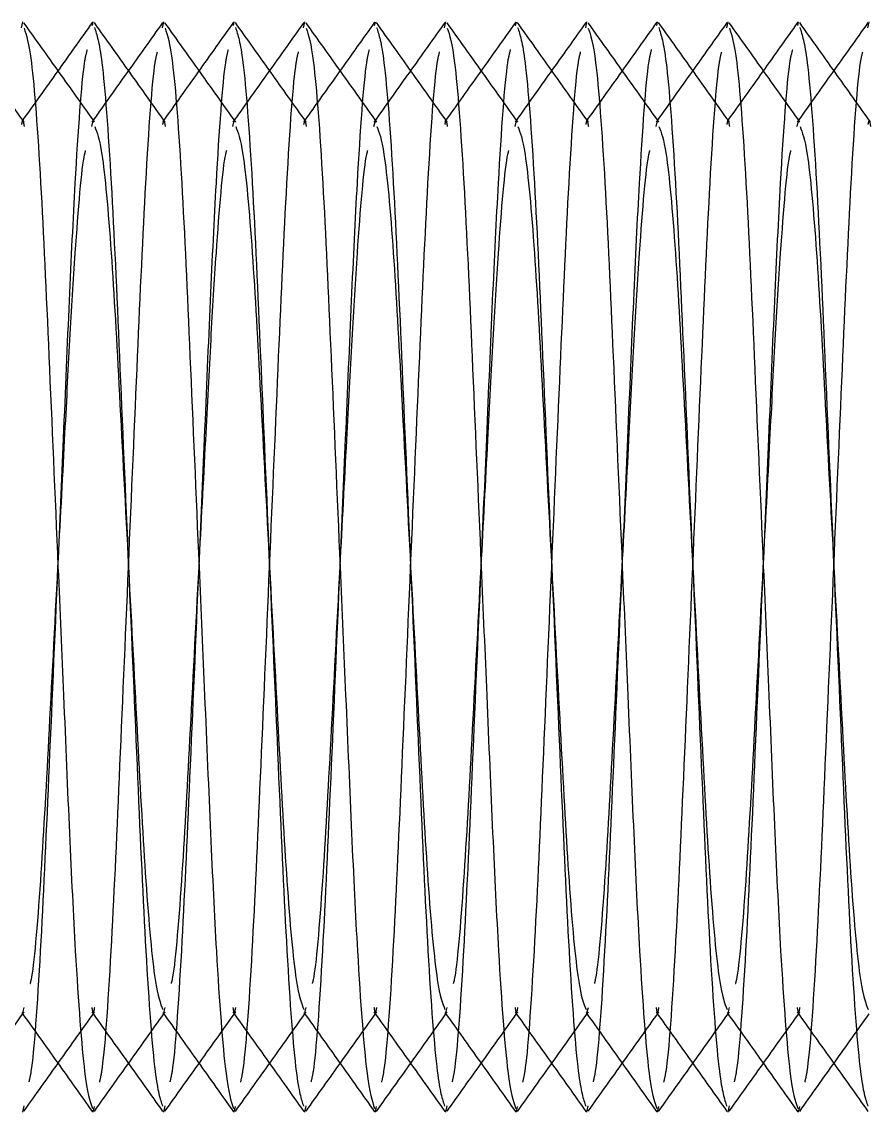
# Model space of a CAD drawing. Header units: metres. Extents: x 0 to 21025, y 0 to 14850.
# Drawn here: x 2326.36 to 2338.36, y 13176.95 to 13192.41 of the extents above; entities that cross this region are included whole.
import ezdxf

# ---------------------------------------------------------------- set-up
doc = ezdxf.new("R2010")
doc.units = ezdxf.units.M
doc.header["$LTSCALE"] = 25
doc.linetypes.add('HIDDEN2', pattern=[4.7625, 3.175, -1.5875])
doc.layers.add('SL4', color=4, linetype='Continuous')
doc.layers.add('ST1', color=7, linetype='HIDDEN2')

msp = doc.modelspace()

# ---------------------------------------------------------------- linework, layer by layer
at = {"layer": 'SL4'}
for p, q in [((2326.352, 13192.324), (2326.37, 13192.409)), ((2328.352, 13192.324), (2328.37, 13192.409)), ((2330.352, 13192.324), (2330.37, 13192.409)), ((2332.352, 13192.324), (2332.37, 13192.409)), ((2334.352, 13192.324), (2334.37, 13192.409)), ((2336.352, 13192.324), (2336.37, 13192.409)), ((2338.352, 13192.324), (2338.37, 13192.409)), ((2327.37, 13176.954), (2327.387, 13177.035)), ((2329.37, 13176.954), (2329.387, 13177.035)), ((2331.37, 13176.954), (2331.387, 13177.035)), ((2333.37, 13176.954), (2333.387, 13177.035)), ((2335.37, 13176.954), (2335.387, 13177.035)), ((2337.37, 13176.954), (2337.387, 13177.035))]:
    msp.add_line(p, q, dxfattribs=at)
for points, knots in [([(2327.39, 13190.988), (2327.223, 13191.223), (2326.889, 13191.692), (2326.554, 13192.161), (2326.387, 13192.395)], [0, 0, 0, 0, 0.49997, 1, 1, 1, 1]), ([(2326.389, 13192.32), (2326.423, 13192.218), (2326.498, 13191.992), (2326.627, 13190.27), (2326.74, 13187.721), (2326.853, 13185.083), (2326.954, 13182.757), (2327.033, 13180.862), (2327.127, 13178.922), (2327.246, 13177.34), (2327.323, 13177.113), (2327.359, 13177.006)], [0, 0, 0, 0, 0.108328, 0.239496, 0.365485, 0.495517, 0.57381, 0.663359, 0.752437, 0.883605, 1, 1, 1, 1]), ([(2328.354, 13192.397), (2328.187, 13192.162), (2327.859, 13191.702), (2327.531, 13191.241), (2327.37, 13191.016)], [0, 0, 0, 0, 0.510193, 1, 1, 1, 1]), ([(2329.39, 13190.988), (2329.223, 13191.223), (2328.889, 13191.692), (2328.554, 13192.161), (2328.387, 13192.395)], [0, 0, 0, 0, 0.49997, 1, 1, 1, 1]), ([(2328.389, 13192.32), (2328.423, 13192.218), (2328.498, 13191.992), (2328.627, 13190.27), (2328.74, 13187.721), (2328.853, 13185.083), (2328.954, 13182.757), (2329.033, 13180.862), (2329.127, 13178.922), (2329.246, 13177.34), (2329.323, 13177.113), (2329.359, 13177.006)], [0, 0, 0, 0, 0.108328, 0.239496, 0.365485, 0.495517, 0.57381, 0.663359, 0.752437, 0.883605, 1, 1, 1, 1]), ([(2330.354, 13192.397), (2330.187, 13192.162), (2329.859, 13191.702), (2329.531, 13191.241), (2329.37, 13191.016)], [0, 0, 0, 0, 0.510193, 1, 1, 1, 1]), ([(2331.39, 13190.988), (2331.223, 13191.223), (2330.889, 13191.692), (2330.554, 13192.161), (2330.387, 13192.395)], [0, 0, 0, 0, 0.49997, 1, 1, 1, 1]), ([(2330.389, 13192.32), (2330.423, 13192.218), (2330.498, 13191.992), (2330.627, 13190.27), (2330.74, 13187.721), (2330.853, 13185.083), (2330.954, 13182.757), (2331.033, 13180.862), (2331.127, 13178.922), (2331.246, 13177.34), (2331.323, 13177.113), (2331.359, 13177.006)], [0, 0, 0, 0, 0.108328, 0.239496, 0.365485, 0.495517, 0.57381, 0.663359, 0.752437, 0.883605, 1, 1, 1, 1]), ([(2332.354, 13192.397), (2332.187, 13192.162), (2331.859, 13191.702), (2331.531, 13191.241), (2331.37, 13191.016)], [0, 0, 0, 0, 0.510193, 1, 1, 1, 1]), ([(2333.39, 13190.988), (2333.223, 13191.223), (2332.889, 13191.692), (2332.554, 13192.161), (2332.387, 13192.395)], [0, 0, 0, 0, 0.49997, 1, 1, 1, 1]), ([(2332.389, 13192.32), (2332.423, 13192.218), (2332.498, 13191.992), (2332.627, 13190.27), (2332.74, 13187.721), (2332.853, 13185.083), (2332.954, 13182.757), (2333.033, 13180.862), (2333.127, 13178.922), (2333.246, 13177.34), (2333.323, 13177.113), (2333.359, 13177.006)], [0, 0, 0, 0, 0.108328, 0.239496, 0.365485, 0.495517, 0.57381, 0.663359, 0.752437, 0.883605, 1, 1, 1, 1]), ([(2334.354, 13192.397), (2334.187, 13192.162), (2333.859, 13191.702), (2333.531, 13191.241), (2333.37, 13191.016)], [0, 0, 0, 0, 0.5101931, 1, 1, 1, 1]), ([(2335.39, 13190.988), (2335.223, 13191.223), (2334.889, 13191.692), (2334.554, 13192.161), (2334.387, 13192.395)], [0, 0, 0, 0, 0.49997, 1, 1, 1, 1]), ([(2334.389, 13192.32), (2334.423, 13192.218), (2334.498, 13191.992), (2334.627, 13190.27), (2334.74, 13187.721), (2334.853, 13185.083), (2334.954, 13182.757), (2335.033, 13180.862), (2335.127, 13178.922), (2335.246, 13177.34), (2335.323, 13177.113), (2335.359, 13177.006)], [0, 0, 0, 0, 0.108328, 0.239496, 0.365485, 0.495517, 0.57381, 0.663359, 0.752437, 0.883605, 1, 1, 1, 1]), ([(2336.354, 13192.397), (2336.187, 13192.162), (2335.859, 13191.702), (2335.531, 13191.241), (2335.37, 13191.016)], [0, 0, 0, 0, 0.510193, 1, 1, 1, 1]), ([(2337.39, 13190.988), (2337.223, 13191.223), (2336.889, 13191.692), (2336.554, 13192.161), (2336.387, 13192.395)], [0, 0, 0, 0, 0.49997, 1, 1, 1, 1]), ([(2336.389, 13192.32), (2336.423, 13192.218), (2336.498, 13191.992), (2336.627, 13190.27), (2336.74, 13187.721), (2336.853, 13185.083), (2336.954, 13182.757), (2337.033, 13180.862), (2337.127, 13178.922), (2337.246, 13177.34), (2337.323, 13177.113), (2337.359, 13177.006)], [0, 0, 0, 0, 0.108328, 0.239496, 0.365485, 0.495517, 0.57381, 0.663359, 0.752437, 0.883605, 1, 1, 1, 1]), ([(2338.354, 13192.397), (2338.187, 13192.162), (2337.859, 13191.702), (2337.531, 13191.241), (2337.37, 13191.016)], [0, 0, 0, 0, 0.510193, 1, 1, 1, 1]), ([(2327.391, 13190.923), (2327.424, 13190.841), (2327.498, 13190.656), (2327.627, 13189.253), (2327.74, 13187.167), (2327.87, 13184.681), (2328.001, 13182.196), (2328.113, 13180.107), (2328.245, 13178.683), (2328.322, 13178.497), (2328.357, 13178.41)], [0, 0, 0, 0, 0.106972, 0.238781, 0.365377, 0.496042, 0.626708, 0.753304, 0.885113, 1, 1, 1, 1]), ([(2329.391, 13190.923), (2329.424, 13190.841), (2329.498, 13190.656), (2329.627, 13189.253), (2329.74, 13187.167), (2329.87, 13184.681), (2330.001, 13182.196), (2330.113, 13180.107), (2330.245, 13178.683), (2330.322, 13178.497), (2330.357, 13178.41)], [0, 0, 0, 0, 0.106972, 0.238781, 0.365377, 0.496042, 0.626708, 0.753304, 0.885113, 1, 1, 1, 1]), ([(2331.391, 13190.923), (2331.424, 13190.841), (2331.498, 13190.656), (2331.627, 13189.253), (2331.74, 13187.167), (2331.87, 13184.681), (2332.001, 13182.196), (2332.113, 13180.107), (2332.245, 13178.683), (2332.322, 13178.497), (2332.357, 13178.41)], [0, 0, 0, 0, 0.106972, 0.238781, 0.365377, 0.496042, 0.626708, 0.753304, 0.885113, 1, 1, 1, 1]), ([(2333.391, 13190.923), (2333.424, 13190.841), (2333.498, 13190.656), (2333.627, 13189.253), (2333.74, 13187.167), (2333.87, 13184.681), (2334.001, 13182.196), (2334.113, 13180.107), (2334.245, 13178.683), (2334.322, 13178.497), (2334.357, 13178.41)], [0, 0, 0, 0, 0.106972, 0.238781, 0.365377, 0.496042, 0.626708, 0.753304, 0.885113, 1, 1, 1, 1]), ([(2335.391, 13190.923), (2335.424, 13190.841), (2335.498, 13190.656), (2335.627, 13189.253), (2335.74, 13187.167), (2335.87, 13184.681), (2336.001, 13182.196), (2336.113, 13180.107), (2336.245, 13178.683), (2336.322, 13178.497), (2336.357, 13178.41)], [0, 0, 0, 0, 0.106972, 0.238781, 0.365377, 0.496042, 0.626708, 0.753304, 0.885113, 1, 1, 1, 1]), ([(2337.391, 13190.923), (2337.424, 13190.841), (2337.498, 13190.656), (2337.627, 13189.253), (2337.74, 13187.167), (2337.87, 13184.681), (2338.001, 13182.196), (2338.113, 13180.107), (2338.245, 13178.683), (2338.322, 13178.497), (2338.357, 13178.41)], [0, 0, 0, 0, 0.106972, 0.238781, 0.365377, 0.496042, 0.626708, 0.753304, 0.885113, 1, 1, 1, 1]), ([(2326.357, 13178.366), (2326.525, 13178.131), (2326.859, 13177.662), (2327.193, 13177.193), (2327.36, 13176.958)], [0, 0, 0, 0, 0.499965, 1, 1, 1, 1]), ([(2328.357, 13178.366), (2328.525, 13178.131), (2328.859, 13177.662), (2329.193, 13177.193), (2329.36, 13176.958)], [0, 0, 0, 0, 0.499965, 1, 1, 1, 1]), ([(2330.357, 13178.366), (2330.525, 13178.131), (2330.859, 13177.662), (2331.193, 13177.193), (2331.36, 13176.958)], [0, 0, 0, 0, 0.499965, 1, 1, 1, 1]), ([(2332.357, 13178.366), (2332.525, 13178.131), (2332.859, 13177.662), (2333.193, 13177.193), (2333.36, 13176.958)], [0, 0, 0, 0, 0.499965, 1, 1, 1, 1]), ([(2334.357, 13178.366), (2334.525, 13178.131), (2334.859, 13177.662), (2335.193, 13177.193), (2335.36, 13176.958)], [0, 0, 0, 0, 0.4999648, 1, 1, 1, 1]), ([(2336.357, 13178.366), (2336.525, 13178.131), (2336.859, 13177.662), (2337.193, 13177.193), (2337.36, 13176.958)], [0, 0, 0, 0, 0.499965, 1, 1, 1, 1]), ([(2325.386, 13176.965), (2325.553, 13177.2), (2325.881, 13177.661), (2326.21, 13178.121), (2326.371, 13178.347)], [0, 0, 0, 0, 0.5096866, 1, 1, 1, 1]), ([(2327.386, 13176.965), (2327.553, 13177.2), (2327.881, 13177.661), (2328.21, 13178.121), (2328.371, 13178.347)], [0, 0, 0, 0, 0.5096866, 1, 1, 1, 1]), ([(2329.386, 13176.965), (2329.553, 13177.2), (2329.881, 13177.661), (2330.21, 13178.121), (2330.371, 13178.347)], [0, 0, 0, 0, 0.509687, 1, 1, 1, 1]), ([(2331.386, 13176.965), (2331.553, 13177.2), (2331.881, 13177.661), (2332.21, 13178.121), (2332.371, 13178.347)], [0, 0, 0, 0, 0.509687, 1, 1, 1, 1]), ([(2333.386, 13176.965), (2333.553, 13177.2), (2333.881, 13177.661), (2334.21, 13178.121), (2334.371, 13178.347)], [0, 0, 0, 0, 0.509687, 1, 1, 1, 1]), ([(2335.386, 13176.965), (2335.553, 13177.2), (2335.881, 13177.661), (2336.21, 13178.121), (2336.371, 13178.347)], [0, 0, 0, 0, 0.509687, 1, 1, 1, 1]), ([(2337.386, 13176.965), (2337.553, 13177.2), (2337.881, 13177.661), (2338.21, 13178.121), (2338.371, 13178.347)], [0, 0, 0, 0, 0.509687, 1, 1, 1, 1])]:
    msp.add_open_spline(points, degree=3, knots=knots, dxfattribs=at)
at = {"layer": 'ST1'}
for p, q in [((2327.359, 13192.357), (2327.37, 13192.409)), ((2329.359, 13192.357), (2329.37, 13192.409)), ((2331.359, 13192.357), (2331.37, 13192.409)), ((2333.359, 13192.357), (2333.37, 13192.409)), ((2335.359, 13192.357), (2335.37, 13192.409)), ((2337.359, 13192.357), (2337.37, 13192.409)), ((2327.37, 13191.016), (2327.35, 13190.988)), ((2327.35, 13190.923), (2327.37, 13191.003)), ((2329.37, 13191.016), (2329.35, 13190.988)), ((2329.35, 13190.923), (2329.37, 13191.003)), ((2331.37, 13191.016), (2331.35, 13190.988)), ((2331.35, 13190.923), (2331.37, 13191.003)), ((2333.37, 13191.016), (2333.35, 13190.988)), ((2333.35, 13190.923), (2333.37, 13191.003)), ((2335.37, 13191.016), (2335.35, 13190.988)), ((2335.35, 13190.923), (2335.37, 13191.003)), ((2337.37, 13191.016), (2337.35, 13190.988)), ((2337.35, 13190.923), (2337.37, 13191.003)), ((2326.37, 13178.36), (2326.39, 13178.438)), ((2326.371, 13178.347), (2326.39, 13178.374)), ((2328.37, 13178.36), (2328.39, 13178.438)), ((2328.371, 13178.347), (2328.39, 13178.374)), ((2330.37, 13178.36), (2330.39, 13178.438)), ((2330.371, 13178.347), (2330.39, 13178.374)), ((2332.37, 13178.36), (2332.39, 13178.438)), ((2332.371, 13178.347), (2332.39, 13178.374)), ((2334.37, 13178.36), (2334.39, 13178.438)), ((2334.371, 13178.347), (2334.39, 13178.374)), ((2336.37, 13178.36), (2336.39, 13178.438)), ((2336.371, 13178.347), (2336.39, 13178.374)), ((2326.37, 13176.954), (2326.389, 13177.042)), ((2328.37, 13176.954), (2328.389, 13177.042)), ((2330.37, 13176.954), (2330.389, 13177.042)), ((2332.37, 13176.954), (2332.389, 13177.042)), ((2334.37, 13176.954), (2334.389, 13177.042)), ((2336.37, 13176.954), (2336.389, 13177.042))]:
    msp.add_line(p, q, dxfattribs=at)
for points, knots in [([(2326.39, 13190.989), (2326.222, 13191.223), (2325.888, 13191.693), (2325.553, 13192.163), (2325.386, 13192.397)], [0, 0, 0, 0, 0.499937, 1, 1, 1, 1]), ([(2327.36, 13192.404), (2327.193, 13192.169), (2326.859, 13191.7), (2326.525, 13191.231), (2326.357, 13190.997)], [0, 0, 0, 0, 0.5000352, 1, 1, 1, 1]), ([(2328.39, 13190.989), (2328.222, 13191.223), (2327.888, 13191.693), (2327.553, 13192.163), (2327.386, 13192.397)], [0, 0, 0, 0, 0.499937, 1, 1, 1, 1]), ([(2327.387, 13192.327), (2327.422, 13192.224), (2327.497, 13191.997), (2327.627, 13190.271), (2327.74, 13187.719), (2327.87, 13184.681), (2328.001, 13181.643), (2328.113, 13179.092), (2328.243, 13177.367), (2328.318, 13177.141), (2328.352, 13177.038)], [0, 0, 0, 0, 0.1105714, 0.242596, 0.3694081, 0.5002899, 0.6311716, 0.7579837, 0.8900083, 1, 1, 1, 1]), ([(2329.36, 13192.404), (2329.193, 13192.169), (2328.859, 13191.7), (2328.525, 13191.231), (2328.357, 13190.997)], [0, 0, 0, 0, 0.500035, 1, 1, 1, 1]), ([(2330.39, 13190.989), (2330.222, 13191.223), (2329.888, 13191.693), (2329.553, 13192.163), (2329.386, 13192.397)], [0, 0, 0, 0, 0.499937, 1, 1, 1, 1]), ([(2329.387, 13192.327), (2329.422, 13192.224), (2329.497, 13191.997), (2329.627, 13190.271), (2329.74, 13187.719), (2329.87, 13184.681), (2330.001, 13181.643), (2330.113, 13179.092), (2330.243, 13177.367), (2330.318, 13177.141), (2330.352, 13177.038)], [0, 0, 0, 0, 0.1105714, 0.242596, 0.3694081, 0.5002899, 0.6311716, 0.7579837, 0.8900083, 1, 1, 1, 1]), ([(2331.36, 13192.404), (2331.193, 13192.169), (2330.859, 13191.7), (2330.525, 13191.231), (2330.357, 13190.997)], [0, 0, 0, 0, 0.5000352, 1, 1, 1, 1]), ([(2332.39, 13190.989), (2332.222, 13191.223), (2331.888, 13191.693), (2331.553, 13192.163), (2331.386, 13192.397)], [0, 0, 0, 0, 0.499937, 1, 1, 1, 1]), ([(2331.387, 13192.327), (2331.422, 13192.224), (2331.497, 13191.997), (2331.627, 13190.271), (2331.74, 13187.719), (2331.87, 13184.681), (2332.001, 13181.643), (2332.113, 13179.092), (2332.243, 13177.367), (2332.318, 13177.141), (2332.352, 13177.038)], [0, 0, 0, 0, 0.1105714, 0.242596, 0.3694081, 0.5002899, 0.6311716, 0.7579837, 0.8900083, 1, 1, 1, 1]), ([(2333.36, 13192.404), (2333.193, 13192.169), (2332.859, 13191.7), (2332.525, 13191.231), (2332.357, 13190.997)], [0, 0, 0, 0, 0.500035, 1, 1, 1, 1]), ([(2334.39, 13190.989), (2334.222, 13191.223), (2333.888, 13191.693), (2333.553, 13192.163), (2333.386, 13192.397)], [0, 0, 0, 0, 0.499937, 1, 1, 1, 1]), ([(2333.387, 13192.327), (2333.422, 13192.224), (2333.497, 13191.997), (2333.627, 13190.271), (2333.74, 13187.719), (2333.87, 13184.681), (2334.001, 13181.643), (2334.113, 13179.092), (2334.243, 13177.367), (2334.318, 13177.141), (2334.352, 13177.038)], [0, 0, 0, 0, 0.110571, 0.242596, 0.369408, 0.50029, 0.631172, 0.757984, 0.890008, 1, 1, 1, 1]), ([(2335.36, 13192.404), (2335.193, 13192.169), (2334.859, 13191.7), (2334.525, 13191.231), (2334.357, 13190.997)], [0, 0, 0, 0, 0.500035, 1, 1, 1, 1]), ([(2336.39, 13190.989), (2336.222, 13191.223), (2335.888, 13191.693), (2335.553, 13192.163), (2335.386, 13192.397)], [0, 0, 0, 0, 0.4999369, 1, 1, 1, 1]), ([(2335.387, 13192.327), (2335.422, 13192.224), (2335.497, 13191.997), (2335.627, 13190.271), (2335.74, 13187.719), (2335.87, 13184.681), (2336.001, 13181.643), (2336.113, 13179.092), (2336.243, 13177.367), (2336.318, 13177.141), (2336.352, 13177.038)], [0, 0, 0, 0, 0.110571, 0.242596, 0.369408, 0.50029, 0.631172, 0.757984, 0.890008, 1, 1, 1, 1]), ([(2337.36, 13192.404), (2337.193, 13192.169), (2336.859, 13191.7), (2336.525, 13191.231), (2336.357, 13190.997)], [0, 0, 0, 0, 0.500035, 1, 1, 1, 1]), ([(2338.39, 13190.989), (2338.222, 13191.223), (2337.888, 13191.693), (2337.553, 13192.163), (2337.386, 13192.397)], [0, 0, 0, 0, 0.499937, 1, 1, 1, 1]), ([(2337.387, 13192.327), (2337.422, 13192.224), (2337.497, 13191.997), (2337.627, 13190.271), (2337.74, 13187.719), (2337.87, 13184.681), (2338.001, 13181.643), (2338.113, 13179.092), (2338.243, 13177.367), (2338.318, 13177.141), (2338.352, 13177.038)], [0, 0, 0, 0, 0.110571, 0.242596, 0.369408, 0.50029, 0.631172, 0.757984, 0.890008, 1, 1, 1, 1]), ([(2326.461, 13177.385), (2326.471, 13177.426), (2326.523, 13177.631), (2326.627, 13179.128), (2326.74, 13181.631), (2326.853, 13184.282), (2326.954, 13186.604), (2327.033, 13188.506), (2327.126, 13190.417), (2327.22, 13191.759), (2327.274, 13191.965), (2327.287, 13192.014)], [0, 0, 0, 0, 0.0386582, 0.1931578, 0.3415577, 0.4947199, 0.5869387, 0.6924168, 0.7973402, 0.9518398, 1, 1, 1, 1]), ([(2327.46, 13177.378), (2327.47, 13177.42), (2327.523, 13177.626), (2327.627, 13179.127), (2327.74, 13181.634), (2327.87, 13184.681), (2328.001, 13187.728), (2328.113, 13190.235), (2328.218, 13191.735), (2328.27, 13191.94), (2328.28, 13191.982)], [0, 0, 0, 0, 0.040767, 0.196457, 0.346, 0.500342, 0.654684, 0.804227, 0.959916, 1, 1, 1, 1]), ([(2328.461, 13177.385), (2328.471, 13177.426), (2328.523, 13177.631), (2328.627, 13179.128), (2328.74, 13181.631), (2328.853, 13184.282), (2328.954, 13186.604), (2329.033, 13188.506), (2329.126, 13190.417), (2329.22, 13191.759), (2329.274, 13191.965), (2329.287, 13192.014)], [0, 0, 0, 0, 0.038658, 0.193158, 0.341558, 0.49472, 0.586939, 0.692417, 0.79734, 0.95184, 1, 1, 1, 1]), ([(2329.46, 13177.378), (2329.47, 13177.42), (2329.523, 13177.626), (2329.627, 13179.127), (2329.74, 13181.634), (2329.87, 13184.681), (2330.001, 13187.728), (2330.113, 13190.235), (2330.218, 13191.735), (2330.27, 13191.94), (2330.28, 13191.982)], [0, 0, 0, 0, 0.040767, 0.196457, 0.346, 0.500342, 0.654684, 0.804227, 0.959916, 1, 1, 1, 1]), ([(2330.461, 13177.385), (2330.471, 13177.426), (2330.523, 13177.631), (2330.627, 13179.128), (2330.74, 13181.631), (2330.853, 13184.282), (2330.954, 13186.604), (2331.033, 13188.506), (2331.126, 13190.417), (2331.22, 13191.759), (2331.274, 13191.965), (2331.287, 13192.014)], [0, 0, 0, 0, 0.038658, 0.193158, 0.341558, 0.49472, 0.586939, 0.692417, 0.79734, 0.95184, 1, 1, 1, 1]), ([(2331.46, 13177.378), (2331.47, 13177.42), (2331.523, 13177.626), (2331.627, 13179.127), (2331.74, 13181.634), (2331.87, 13184.681), (2332.001, 13187.728), (2332.113, 13190.235), (2332.218, 13191.735), (2332.27, 13191.94), (2332.28, 13191.982)], [0, 0, 0, 0, 0.040767, 0.196457, 0.346, 0.500342, 0.654684, 0.804227, 0.959916, 1, 1, 1, 1]), ([(2332.461, 13177.385), (2332.471, 13177.426), (2332.523, 13177.631), (2332.627, 13179.128), (2332.74, 13181.631), (2332.853, 13184.282), (2332.954, 13186.604), (2333.033, 13188.506), (2333.126, 13190.417), (2333.22, 13191.759), (2333.274, 13191.965), (2333.287, 13192.014)], [0, 0, 0, 0, 0.038658, 0.193158, 0.341558, 0.49472, 0.586939, 0.692417, 0.79734, 0.95184, 1, 1, 1, 1]), ([(2333.46, 13177.378), (2333.47, 13177.42), (2333.523, 13177.626), (2333.627, 13179.127), (2333.74, 13181.634), (2333.87, 13184.681), (2334.001, 13187.728), (2334.113, 13190.235), (2334.218, 13191.735), (2334.27, 13191.94), (2334.28, 13191.982)], [0, 0, 0, 0, 0.040767, 0.196457, 0.346, 0.500342, 0.654684, 0.804227, 0.959916, 1, 1, 1, 1]), ([(2334.461, 13177.385), (2334.471, 13177.426), (2334.523, 13177.631), (2334.627, 13179.128), (2334.74, 13181.631), (2334.853, 13184.282), (2334.954, 13186.604), (2335.033, 13188.506), (2335.126, 13190.417), (2335.22, 13191.759), (2335.274, 13191.965), (2335.287, 13192.014)], [0, 0, 0, 0, 0.0386582, 0.1931578, 0.3415577, 0.4947199, 0.5869387, 0.6924168, 0.7973402, 0.9518398, 1, 1, 1, 1]), ([(2335.46, 13177.378), (2335.47, 13177.42), (2335.523, 13177.626), (2335.627, 13179.127), (2335.74, 13181.634), (2335.87, 13184.681), (2336.001, 13187.728), (2336.113, 13190.235), (2336.218, 13191.735), (2336.27, 13191.94), (2336.28, 13191.982)], [0, 0, 0, 0, 0.040767, 0.196457, 0.346, 0.500342, 0.654684, 0.804227, 0.959916, 1, 1, 1, 1]), ([(2336.461, 13177.385), (2336.471, 13177.426), (2336.523, 13177.631), (2336.627, 13179.128), (2336.74, 13181.631), (2336.853, 13184.282), (2336.954, 13186.604), (2337.033, 13188.506), (2337.126, 13190.417), (2337.22, 13191.759), (2337.274, 13191.965), (2337.287, 13192.014)], [0, 0, 0, 0, 0.038658, 0.193158, 0.341558, 0.49472, 0.586939, 0.692417, 0.79734, 0.95184, 1, 1, 1, 1]), ([(2337.46, 13177.378), (2337.47, 13177.42), (2337.523, 13177.626), (2337.627, 13179.127), (2337.74, 13181.634), (2337.87, 13184.681), (2338.001, 13187.728), (2338.113, 13190.235), (2338.218, 13191.735), (2338.27, 13191.94), (2338.28, 13191.982)], [0, 0, 0, 0, 0.040767, 0.196457, 0.346, 0.500342, 0.654684, 0.804227, 0.959916, 1, 1, 1, 1]), ([(2326.357, 13190.953), (2326.362, 13190.976), (2326.373, 13191.035), (2326.384, 13190.966), (2326.39, 13190.924)], [0, 0, 0, 0, 0.390533, 1, 1, 1, 1]), ([(2328.357, 13190.953), (2328.362, 13190.976), (2328.373, 13191.035), (2328.384, 13190.966), (2328.39, 13190.924)], [0, 0, 0, 0, 0.390533, 1, 1, 1, 1]), ([(2330.357, 13190.953), (2330.362, 13190.976), (2330.373, 13191.035), (2330.384, 13190.966), (2330.39, 13190.924)], [0, 0, 0, 0, 0.390533, 1, 1, 1, 1]), ([(2332.357, 13190.953), (2332.362, 13190.976), (2332.373, 13191.035), (2332.384, 13190.966), (2332.39, 13190.924)], [0, 0, 0, 0, 0.390533, 1, 1, 1, 1]), ([(2334.357, 13190.953), (2334.362, 13190.976), (2334.373, 13191.035), (2334.384, 13190.966), (2334.39, 13190.924)], [0, 0, 0, 0, 0.390533, 1, 1, 1, 1]), ([(2336.357, 13190.953), (2336.362, 13190.976), (2336.373, 13191.035), (2336.384, 13190.966), (2336.39, 13190.924)], [0, 0, 0, 0, 0.390533, 1, 1, 1, 1]), ([(2338.357, 13190.953), (2338.362, 13190.976), (2338.373, 13191.035), (2338.384, 13190.966), (2338.39, 13190.924)], [0, 0, 0, 0, 0.390533, 1, 1, 1, 1]), ([(2326.478, 13178.777), (2326.483, 13178.794), (2326.529, 13178.959), (2326.628, 13180.15), (2326.74, 13182.183), (2326.858, 13184.462), (2326.962, 13186.412), (2327.04, 13187.942), (2327.129, 13189.394), (2327.211, 13190.403), (2327.258, 13190.567), (2327.262, 13190.584)], [0, 0, 0, 0, 0.019148, 0.181961, 0.338335, 0.499736, 0.617516, 0.717853, 0.818619, 0.981432, 1, 1, 1, 1]), ([(2328.478, 13178.777), (2328.483, 13178.794), (2328.529, 13178.959), (2328.628, 13180.15), (2328.74, 13182.183), (2328.858, 13184.462), (2328.962, 13186.412), (2329.04, 13187.942), (2329.129, 13189.394), (2329.211, 13190.403), (2329.258, 13190.567), (2329.262, 13190.584)], [0, 0, 0, 0, 0.0191483, 0.1819613, 0.3383353, 0.4997364, 0.6175161, 0.7178528, 0.8186194, 0.9814324, 1, 1, 1, 1]), ([(2330.478, 13178.777), (2330.483, 13178.794), (2330.529, 13178.959), (2330.628, 13180.15), (2330.74, 13182.183), (2330.858, 13184.462), (2330.962, 13186.412), (2331.04, 13187.942), (2331.129, 13189.394), (2331.211, 13190.403), (2331.258, 13190.567), (2331.262, 13190.584)], [0, 0, 0, 0, 0.0191483, 0.1819613, 0.3383353, 0.4997364, 0.6175161, 0.7178528, 0.8186194, 0.9814324, 1, 1, 1, 1]), ([(2332.478, 13178.777), (2332.483, 13178.794), (2332.529, 13178.959), (2332.628, 13180.15), (2332.74, 13182.183), (2332.858, 13184.462), (2332.962, 13186.412), (2333.04, 13187.942), (2333.129, 13189.394), (2333.211, 13190.403), (2333.258, 13190.567), (2333.262, 13190.584)], [0, 0, 0, 0, 0.0191483, 0.1819613, 0.3383353, 0.4997364, 0.6175161, 0.7178528, 0.8186194, 0.9814324, 1, 1, 1, 1]), ([(2334.478, 13178.777), (2334.483, 13178.794), (2334.529, 13178.959), (2334.628, 13180.15), (2334.74, 13182.183), (2334.858, 13184.462), (2334.962, 13186.412), (2335.04, 13187.942), (2335.129, 13189.394), (2335.211, 13190.403), (2335.258, 13190.567), (2335.262, 13190.584)], [0, 0, 0, 0, 0.019148, 0.181961, 0.338335, 0.499736, 0.617516, 0.717853, 0.818619, 0.981432, 1, 1, 1, 1]), ([(2336.478, 13178.777), (2336.483, 13178.794), (2336.529, 13178.959), (2336.628, 13180.15), (2336.74, 13182.183), (2336.858, 13184.462), (2336.962, 13186.412), (2337.04, 13187.942), (2337.129, 13189.394), (2337.211, 13190.403), (2337.258, 13190.567), (2337.262, 13190.584)], [0, 0, 0, 0, 0.0191483, 0.1819613, 0.3383353, 0.4997364, 0.6175161, 0.7178528, 0.8186194, 0.9814324, 1, 1, 1, 1]), ([(2326.387, 13176.967), (2326.554, 13177.202), (2326.889, 13177.671), (2327.223, 13178.14), (2327.39, 13178.374)], [0, 0, 0, 0, 0.50003, 1, 1, 1, 1]), ([(2327.35, 13178.44), (2327.357, 13178.4), (2327.37, 13178.32), (2327.384, 13178.4), (2327.391, 13178.439)], [0, 0, 0, 0, 0.50176, 1, 1, 1, 1]), ([(2327.35, 13178.374), (2327.518, 13178.14), (2327.852, 13177.67), (2328.187, 13177.201), (2328.354, 13176.966)], [0, 0, 0, 0, 0.4999404, 1, 1, 1, 1]), ([(2328.387, 13176.967), (2328.554, 13177.202), (2328.889, 13177.671), (2329.223, 13178.14), (2329.39, 13178.374)], [0, 0, 0, 0, 0.50003, 1, 1, 1, 1]), ([(2329.35, 13178.44), (2329.357, 13178.4), (2329.37, 13178.32), (2329.384, 13178.4), (2329.391, 13178.439)], [0, 0, 0, 0, 0.50176, 1, 1, 1, 1]), ([(2329.35, 13178.374), (2329.518, 13178.14), (2329.852, 13177.67), (2330.187, 13177.201), (2330.354, 13176.966)], [0, 0, 0, 0, 0.49994, 1, 1, 1, 1]), ([(2330.387, 13176.967), (2330.554, 13177.202), (2330.889, 13177.671), (2331.223, 13178.14), (2331.39, 13178.374)], [0, 0, 0, 0, 0.50003, 1, 1, 1, 1]), ([(2331.35, 13178.44), (2331.357, 13178.4), (2331.37, 13178.32), (2331.384, 13178.4), (2331.391, 13178.439)], [0, 0, 0, 0, 0.50176, 1, 1, 1, 1]), ([(2331.35, 13178.374), (2331.518, 13178.14), (2331.852, 13177.67), (2332.187, 13177.201), (2332.354, 13176.966)], [0, 0, 0, 0, 0.49994, 1, 1, 1, 1]), ([(2332.387, 13176.967), (2332.554, 13177.202), (2332.889, 13177.671), (2333.223, 13178.14), (2333.39, 13178.374)], [0, 0, 0, 0, 0.50003, 1, 1, 1, 1]), ([(2333.35, 13178.44), (2333.357, 13178.4), (2333.37, 13178.32), (2333.384, 13178.4), (2333.391, 13178.439)], [0, 0, 0, 0, 0.50176, 1, 1, 1, 1]), ([(2333.35, 13178.374), (2333.518, 13178.14), (2333.852, 13177.67), (2334.187, 13177.201), (2334.354, 13176.966)], [0, 0, 0, 0, 0.49994, 1, 1, 1, 1]), ([(2334.387, 13176.967), (2334.554, 13177.202), (2334.889, 13177.671), (2335.223, 13178.14), (2335.39, 13178.374)], [0, 0, 0, 0, 0.50003, 1, 1, 1, 1]), ([(2335.35, 13178.44), (2335.357, 13178.4), (2335.37, 13178.32), (2335.384, 13178.4), (2335.391, 13178.439)], [0, 0, 0, 0, 0.50176, 1, 1, 1, 1]), ([(2335.35, 13178.374), (2335.518, 13178.14), (2335.852, 13177.67), (2336.187, 13177.201), (2336.354, 13176.966)], [0, 0, 0, 0, 0.49994, 1, 1, 1, 1]), ([(2336.387, 13176.967), (2336.554, 13177.202), (2336.889, 13177.671), (2337.223, 13178.14), (2337.39, 13178.374)], [0, 0, 0, 0, 0.50003, 1, 1, 1, 1]), ([(2337.35, 13178.44), (2337.357, 13178.4), (2337.37, 13178.32), (2337.384, 13178.4), (2337.391, 13178.439)], [0, 0, 0, 0, 0.50176, 1, 1, 1, 1]), ([(2337.35, 13178.374), (2337.518, 13178.14), (2337.852, 13177.67), (2338.187, 13177.201), (2338.354, 13176.966)], [0, 0, 0, 0, 0.49994, 1, 1, 1, 1])]:
    msp.add_open_spline(points, degree=3, knots=knots, dxfattribs=at)

doc.saveas('drawing.dxf')
